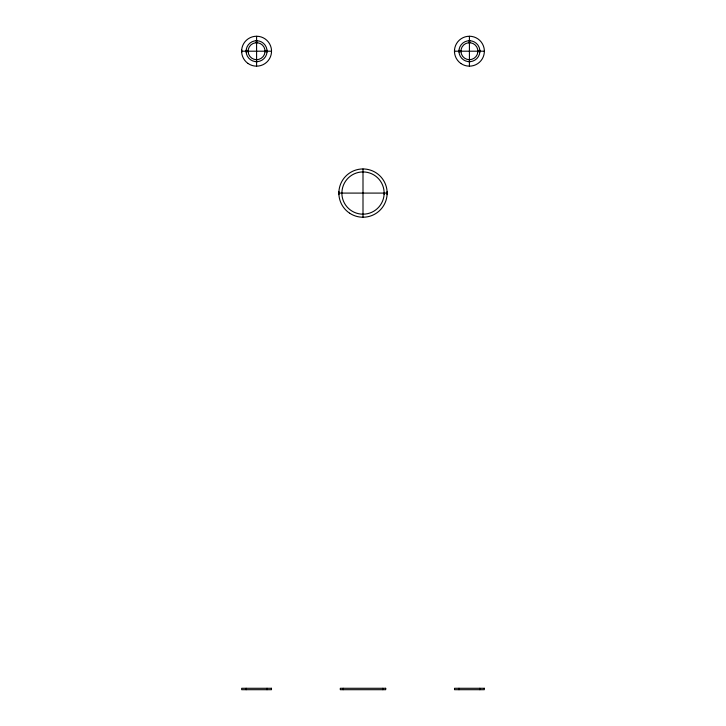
<?xml version="1.0" encoding="UTF-8"?>
<svg xmlns="http://www.w3.org/2000/svg" width="726" height="726" viewBox="0 0 726 726"><rect width="100%" height="100%" fill="white"/><g stroke="black" fill="none" stroke-linecap="round" stroke-linejoin="round"><path stroke-width="1.09" d="M255.67 40.774L257.494 40.774M468.506 40.774L470.33 40.774M255.842 42.752L257.322 42.752M468.678 42.752L470.158 42.752M241.685 51.201L271.479 51.201M454.521 51.201L484.315 51.201M255.842 59.641L257.322 59.641M468.678 59.641L470.158 59.641M255.67 61.628L257.494 61.628M468.506 61.628L470.33 61.628M338.879 193.089L387.121 193.089M479.85 50.285L479.85 52.109A10.473 10.473 0 0 1 463.415 59.777A10.473 10.473 0 0 1 464.994 41.709A10.473 10.473 0 0 1 479.85 52.109M479.85 688.284L479.85 689.7M477.862 50.457L477.862 51.936A8.476 8.476 0 0 1 464.558 58.144A8.476 8.476 0 0 1 465.838 43.515A8.476 8.476 0 0 1 477.862 51.936M469.413 36.3L469.413 66.093M460.974 50.457L460.974 51.936M458.986 50.285L458.986 52.109M458.986 688.284L458.986 689.7M454.521 49.894L454.521 52.499M387.121 191.573L387.121 194.604M382.856 688.284L382.856 689.7M363 168.967L363 217.21M343.144 688.284L343.144 689.7M338.879 191.573L338.879 194.604M267.014 50.285L267.014 52.109A10.473 10.473 0 0 1 250.579 59.777A10.473 10.473 0 0 1 252.158 41.709A10.473 10.473 0 0 1 267.014 52.109M267.014 688.284L267.014 689.7M265.026 50.457L265.026 51.936A8.476 8.476 0 0 1 251.722 58.144A8.476 8.476 0 0 1 253.002 43.515A8.476 8.476 0 0 1 265.026 51.936M256.587 36.3L256.587 66.093M248.138 50.457L248.138 51.936M246.15 50.285L246.15 52.109M246.15 688.284L246.15 689.7M241.685 49.894L241.685 52.499M271.479 688.284L241.685 688.284L241.685 689.7L271.479 689.7L271.479 688.284M385.706 688.284L340.294 688.284L340.294 689.7L385.706 689.7L385.706 688.284M484.315 688.284L454.521 688.284L454.521 689.7L484.315 689.7L484.315 688.284M384.099 194.414L384.099 191.764A21.127 21.127 0 0 0 363.036 171.926A21.127 21.127 0 0 0 341.955 191.691L341.901 194.414A21.127 21.127 0 0 0 363.036 214.179A21.127 21.127 0 0 0 384.108 194.414M349.642 213.199A24.149 24.149 0 0 0 387.094 194.604A24.149 24.149 0 0 0 352.264 171.463A24.149 24.149 0 0 0 349.642 213.199M460.838 63.452A14.956 14.956 0 0 0 484.315 52.499A14.956 14.956 0 0 0 463.097 37.643A14.956 14.956 0 0 0 460.838 63.452M248.002 63.452A14.956 14.956 0 0 0 271.479 52.499A14.956 14.956 0 0 0 250.261 37.643A14.956 14.956 0 0 0 248.002 63.452"/></g></svg>
